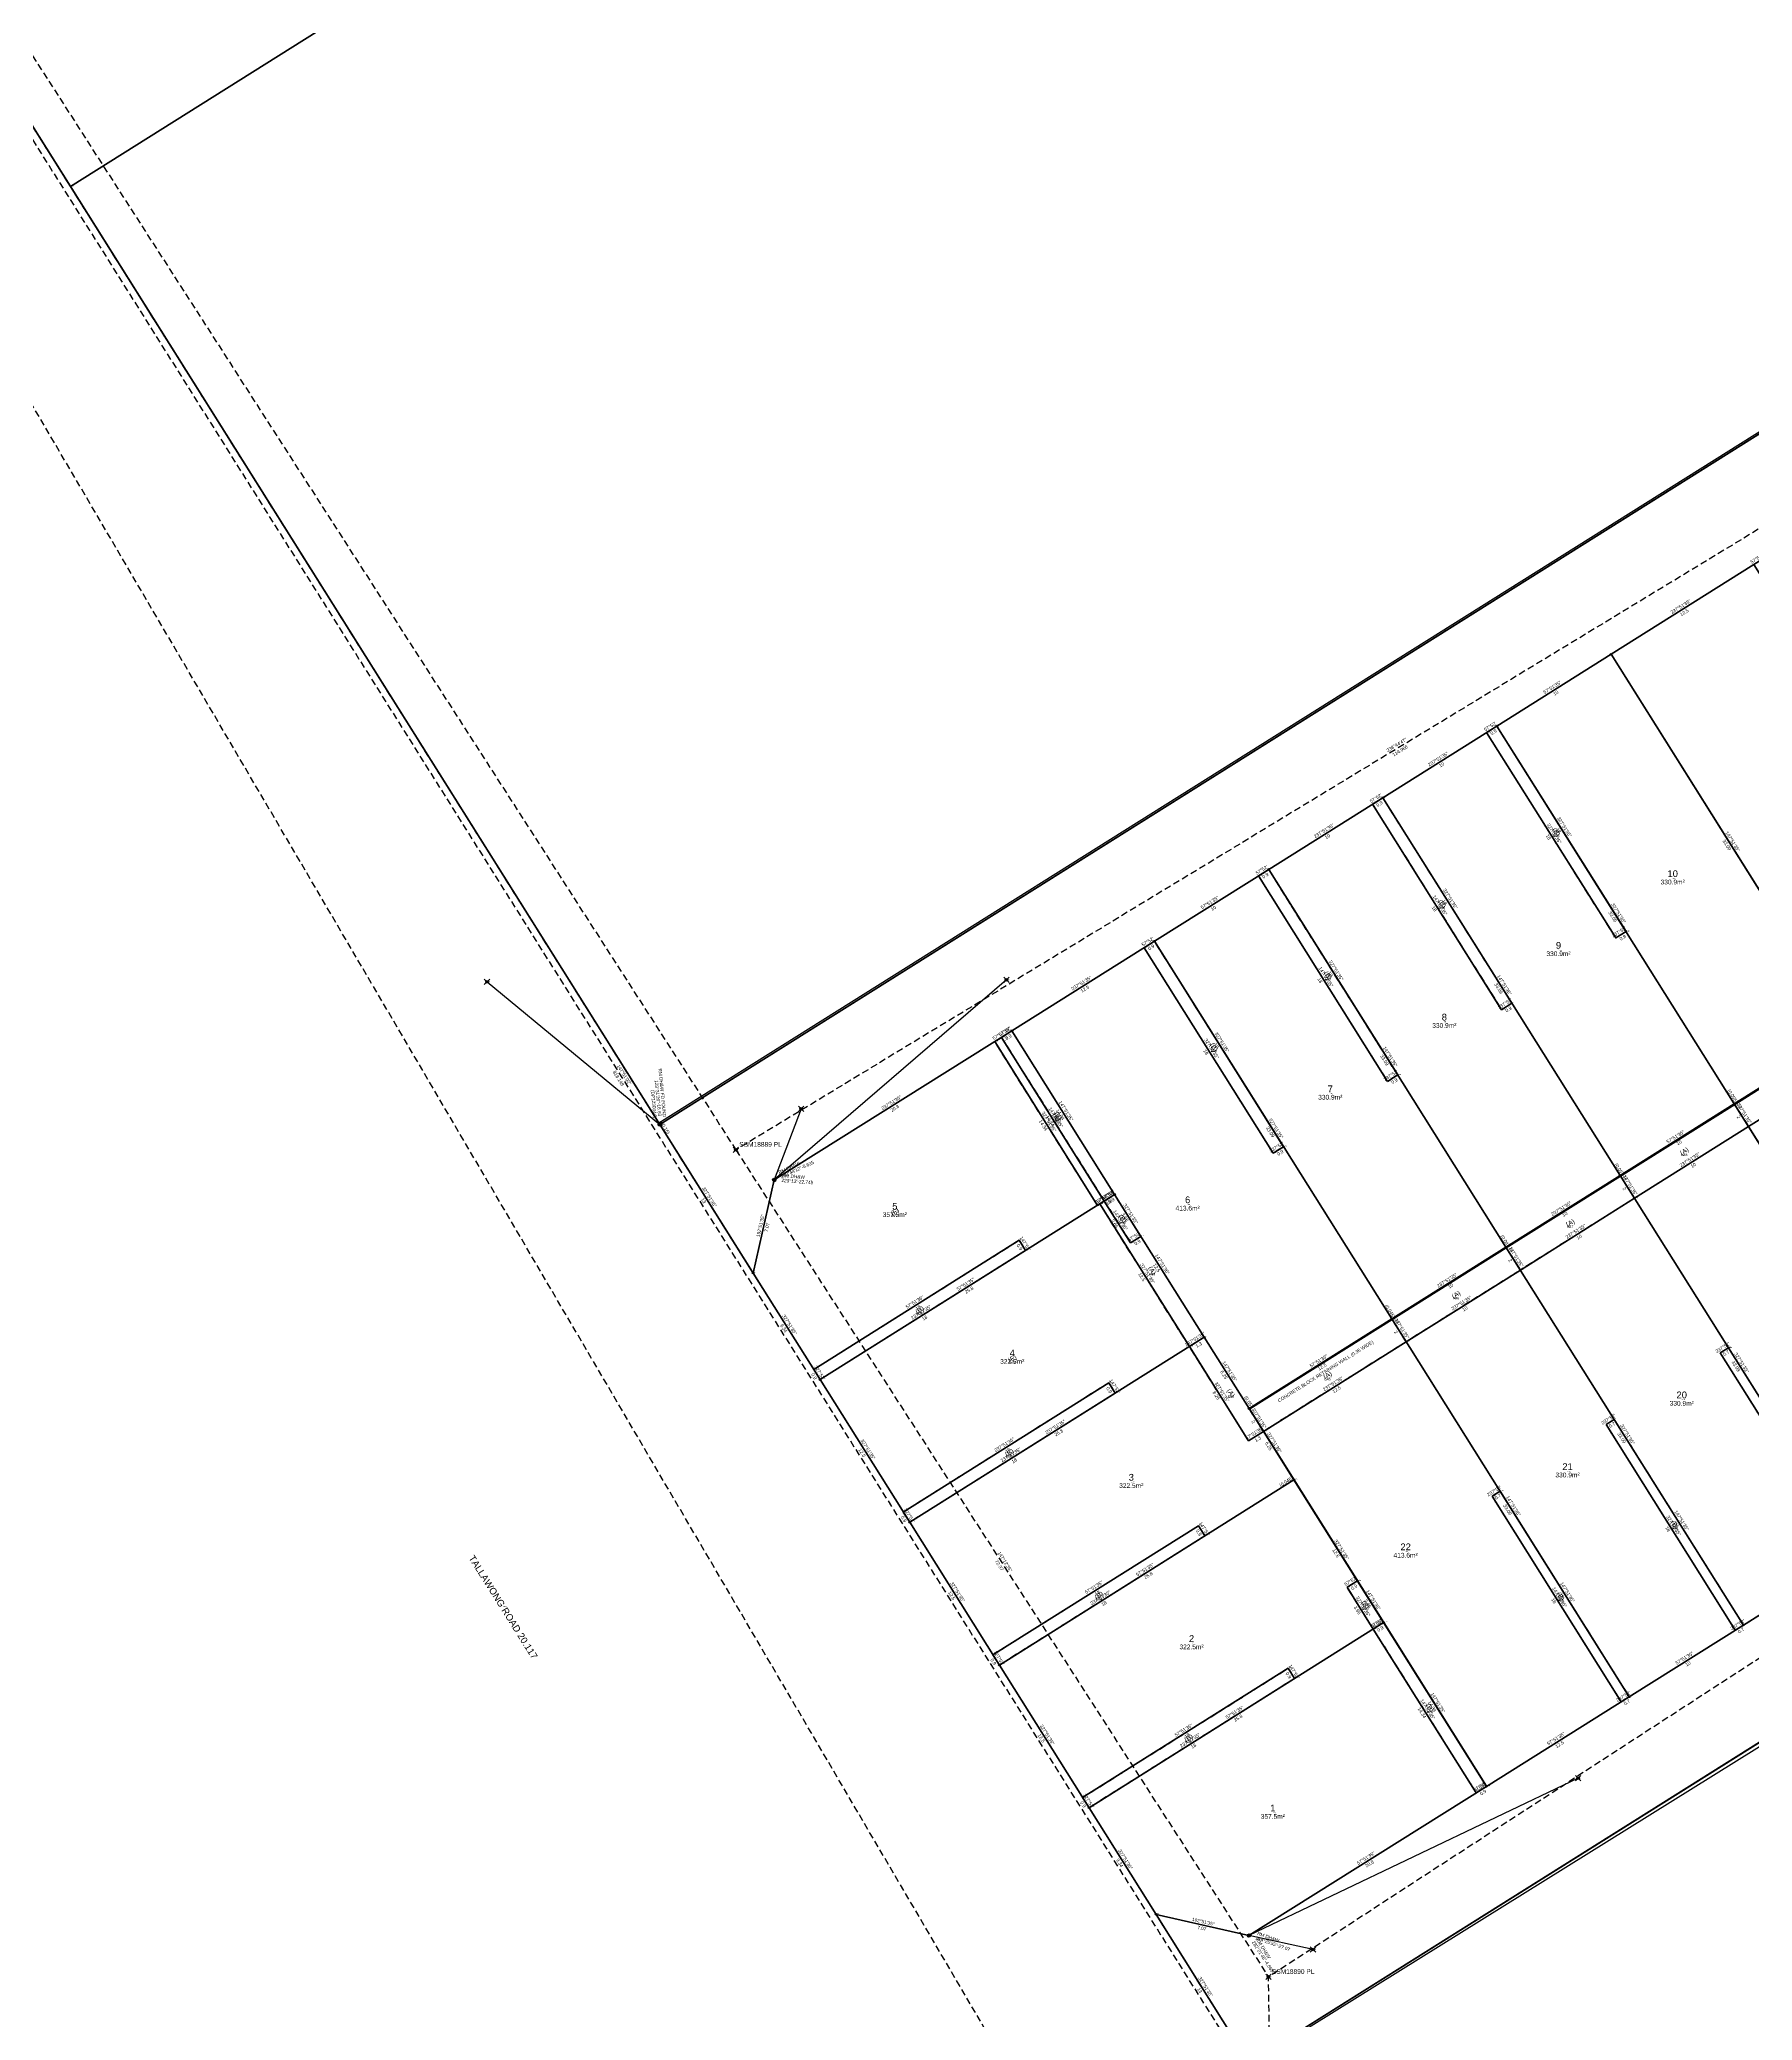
# Model space of a CAD drawing. Extents: x 304674 to 305870, y 6270446 to 6271401.
# Drawn here: x 304849 to 304976.1, y 6270819.7 to 6270966.6 of the extents above; entities that cross this region are included whole.
import ezdxf
from ezdxf.enums import TextEntityAlignment as Align

# ---------------------------------------------------------------- set-up
doc = ezdxf.new("R2010")
doc.units = 0
doc.header["$MEASUREMENT"] = 0
doc.header["$PDMODE"] = 35
doc.header["$PDSIZE"] = 0.2
doc.linetypes.add('EASEMENT', pattern=[1.5, 1, -0.5])
doc.linetypes.add('PM_CONNECTION', pattern=[1.5, 1, -0.5])
for name, color, linetype, lineweight in [('Adjoining Boundary', 7, 'Continuous', 25), ('Boundary', 5, 'Continuous', 50), ('Connection', 4, 'EASEMENT', 25), ('Drafting', 7, 'Continuous', 25), ('Easement', 8, 'EASEMENT', 25), ('Occupation Fences', 8, 'FENCE', 25), ('Occupation Walls', 7, 'WALL', 25), ('PM Connection', 193, 'PM_CONNECTION', 25), ('Road', 1, 'Continuous', 50), ('Road Extent', 1, 'EASEMENT', 25)]:
    doc.layers.add(name, color=color, linetype=linetype, lineweight=lineweight)
doc.layers.add('CG Points', color=7, linetype='Continuous', lineweight=25, plot=False)
doc.layers.add('Lot Definitions', color=3, linetype='Continuous', lineweight=70, plot=False)
for name, color, linetype, plot in [('Monument', 6, 'Continuous', False), ('Occupations', 3, 'Continuous', False), ('PM', 7, 'Continuous', False), ('RM Connection', 2, 'Continuous', False)]:
    doc.layers.add(name, color=color, linetype=linetype, plot=plot)
doc.styles.get("Standard").update_dxf_attribs({"font": 'arial.ttf'})
doc.linetypes.add('FENCE', pattern='A,1,-0.25,["/",Standard,S=0.35,R=0,X=-0.15,Y=-0.15],-0.25,1', length=2.5)
doc.linetypes.add('WALL', pattern='A,0.75,["\\\\",Standard,S=0.35,R=180,X=0,Y=0],0.25', length=1)

# ---------------------------------------------------------------- blocks, each defined once
blk = doc.blocks.new('RM')
at = {"true_color": 0xffffff}
h = blk.add_hatch(color=7, dxfattribs=at)
h.dxf.hatch_style = 1
h.paths.add_polyline_path([(-0.5, 0, 1), (0.5, 0, 1)])
for radius in [0.5, 0.25]:
    blk.add_circle((0, 0), radius)
blk = doc.blocks.new('POP')
at = {"true_color": 0xffffff}
h = blk.add_hatch(color=7, dxfattribs=at)
h.dxf.hatch_style = 1
h.paths.add_polyline_path([(-0.25, 0, 1), (0.25, 0, 1)])
blk.add_circle((0, 0), 0.25)
blk = doc.blocks.new('PM')
h = blk.add_hatch(color=256)
h.dxf.hatch_style = 1
h.paths.add_polyline_path([(0.03, 0.03), (-0.03, 0.03), (-0.03, -0.03), (0.03, -0.03)])
h.paths.add_polyline_path([(0.02, 0, -1), (-0.02, 0, -1)], flags=16)
at = {"true_color": 0xffffff}
h = blk.add_hatch(color=7, dxfattribs=at)
h.dxf.hatch_style = 1
h.paths.add_polyline_path([(-0.02, 0.01, 1), (0.02, -0.01, 1)])
for p, q in [((-0.03, 0.03), (0.03, 0.03)), ((-0.03, 0.03), (-0.03, -0.03)), ((0.03, 0.03), (0.03, -0.03)), ((-0.03, -0.03), (0.03, -0.03))]:
    blk.add_line(p, q)
blk.add_circle((0, 0), 0.0197)

msp = doc.modelspace()

# ---------------------------------------------------------------- linework, layer by layer
at = {"layer": 'Adjoining Boundary', "ltscale": 0.5}
msp.add_lwpolyline([(304679.77, 6271228.76), (304895.03, 6270886.14), (304938.75, 6270816.55), (305110.26, 6270543.57), (305127.45, 6270516.21)], dxfattribs=at)
for points in [[(304851.32, 6270955.72), (304807.6, 6271025.31), (305016.36, 6271156.47), (305060.07, 6271086.88)], [(304895.03, 6270886.14), (304851.32, 6270955.72), (305060.07, 6271086.88), (305103.78, 6271017.29)], [(304982.47, 6270746.97), (304938.75, 6270816.55), (305147.49, 6270947.7), (305191.21, 6270878.11)]]:
    msp.add_lwpolyline(points, close=True, dxfattribs=at)
at = {"layer": 'Boundary', "ltscale": 0.5}
for p, q in [((304965.59, 6270921.02), (304983.19, 6270893)), ((304974.73, 6270887.68), (304957.12, 6270915.7)), ((304948.66, 6270910.38), (304966.26, 6270882.36)), ((304940.19, 6270905.06), (304957.79, 6270877.04)), ((304949.32, 6270871.72), (304931.72, 6270899.74)), ((304921.14, 6270893.09), (304928.76, 6270880.95)), ((304983.19, 6270893), (304974.73, 6270887.68)), ((304966.26, 6270882.36), (304974.73, 6270887.68)), ((304974.73, 6270887.68), (304992.33, 6270859.66)), ((304906.92, 6270867.22), (304928.76, 6270880.95)), ((304928.76, 6270880.95), (304935.41, 6270870.36)), ((304966.26, 6270882.36), (304957.79, 6270877.04)), ((304983.86, 6270854.34), (304966.26, 6270882.36)), ((304957.79, 6270877.04), (304949.32, 6270871.72)), ((304975.4, 6270849.02), (304957.79, 6270877.04)), ((304938.74, 6270865.07), (304949.32, 6270871.72)), ((304949.32, 6270871.72), (304966.93, 6270843.7)), ((304935.41, 6270870.36), (304913.57, 6270856.64)), ((304935.41, 6270870.36), (304938.74, 6270865.07)), ((304942.06, 6270859.78), (304938.74, 6270865.07)), ((304920.22, 6270846.05), (304942.06, 6270859.78)), ((304948.71, 6270849.2), (304942.06, 6270859.78)), ((304926.87, 6270835.47), (304948.71, 6270849.2)), ((304948.71, 6270849.2), (304956.34, 6270837.05))]:
    msp.add_line(p, q, dxfattribs=at)
at = {"layer": 'Connection', "ltscale": 0.5}
msp.add_line((304895.03, 6270886.14), (304720.26, 6271164.31), dxfattribs=at)
at = {"layer": 'Easement', "ltscale": 0.5}
for p, q in [((304956.36, 6270915.22), (304957.12, 6270915.7)), ((304965.94, 6270899.98), (304956.36, 6270915.22)), ((304966.7, 6270900.46), (304957.12, 6270915.7)), ((304947.89, 6270909.9), (304948.66, 6270910.38)), ((304958.23, 6270895.14), (304948.66, 6270910.38)), ((304947.89, 6270909.9), (304957.47, 6270894.66)), ((304939.43, 6270904.58), (304940.19, 6270905.06)), ((304939.43, 6270904.58), (304949, 6270889.34)), ((304949.76, 6270889.82), (304940.19, 6270905.06)), ((304966.7, 6270900.46), (304965.94, 6270899.98)), ((304930.96, 6270899.26), (304931.72, 6270899.74)), ((304940.53, 6270884.02), (304930.96, 6270899.26)), ((304941.3, 6270884.5), (304931.72, 6270899.74)), ((304958.23, 6270895.14), (304957.47, 6270894.66)), ((304919.87, 6270892.29), (304921.14, 6270893.09)), ((304920.37, 6270892.61), (304921.14, 6270893.09)), ((304927.49, 6270880.15), (304919.87, 6270892.29)), ((304920.37, 6270892.61), (304928, 6270880.47)), ((304984.26, 6270891.31), (304975.79, 6270885.99)), ((304949.76, 6270889.82), (304949, 6270889.34)), ((304975.79, 6270885.99), (304974.73, 6270887.68)), ((304974.73, 6270887.68), (304975.79, 6270885.99)), ((304975.79, 6270885.99), (304967.32, 6270880.67)), ((304941.3, 6270884.5), (304940.53, 6270884.02)), ((304927.49, 6270880.15), (304928.76, 6270880.95)), ((304927.66, 6270880.26), (304928.76, 6270880.95)), ((304928, 6270880.47), (304928.76, 6270880.95)), ((304930.71, 6270877.85), (304928.76, 6270880.95)), ((304967.32, 6270880.67), (304966.26, 6270882.36)), ((304966.26, 6270882.36), (304967.32, 6270880.67)), ((304934.31, 6270869.67), (304927.66, 6270880.26)), ((304928, 6270880.47), (304929.95, 6270877.37)), ((304967.32, 6270880.67), (304958.86, 6270875.35)), ((304906.44, 6270867.98), (304921.68, 6270877.56)), ((304922.16, 6270876.8), (304906.92, 6270867.22)), ((304921.68, 6270877.56), (304922.16, 6270876.8)), ((304929.95, 6270877.37), (304930.71, 6270877.85)), ((304958.86, 6270875.35), (304957.79, 6270877.04)), ((304957.79, 6270877.04), (304958.86, 6270875.35)), ((304958.86, 6270875.35), (304950.39, 6270870.03)), ((304950.39, 6270870.03), (304949.32, 6270871.72)), ((304949.32, 6270871.72), (304950.39, 6270870.03)), ((304935.41, 6270870.36), (304934.31, 6270869.67)), ((304938.7, 6270862.69), (304934.31, 6270869.67)), ((304950.39, 6270870.03), (304939.8, 6270863.38)), ((304974.29, 6270869.58), (304973.69, 6270869.21)), ((304983.27, 6270853.97), (304973.69, 6270869.21)), ((304974.29, 6270869.58), (304983.86, 6270854.34)), ((304906.92, 6270867.22), (304906.44, 6270867.98)), ((304928.33, 6270866.98), (304913.09, 6270857.4)), ((304928.33, 6270866.98), (304928.81, 6270866.21)), ((304928.81, 6270866.21), (304913.57, 6270856.64)), ((304939.8, 6270863.38), (304938.74, 6270865.07)), ((304938.7, 6270862.69), (304939.8, 6270863.38)), ((304965.82, 6270864.26), (304965.23, 6270863.89)), ((304974.8, 6270848.65), (304965.23, 6270863.89)), ((304965.82, 6270864.26), (304975.4, 6270849.02)), ((304957.35, 6270858.94), (304956.76, 6270858.57)), ((304957.35, 6270858.94), (304966.93, 6270843.7)), ((304956.76, 6270858.57), (304966.33, 6270843.33)), ((304913.57, 6270856.64), (304913.09, 6270857.4)), ((304919.74, 6270846.82), (304934.98, 6270856.39)), ((304934.98, 6270856.39), (304935.46, 6270855.63)), ((304935.46, 6270855.63), (304920.22, 6270846.05)), ((304946.01, 6270851.82), (304946.77, 6270852.29)), ((304947.95, 6270848.72), (304946.01, 6270851.82)), ((304946.77, 6270852.29), (304948.71, 6270849.2)), ((304947.95, 6270848.72), (304948.71, 6270849.2)), ((304947.95, 6270848.72), (304955.58, 6270836.57)), ((304975.4, 6270849.02), (304974.8, 6270848.65)), ((304920.22, 6270846.05), (304919.74, 6270846.82)), ((304926.39, 6270836.23), (304941.63, 6270845.81)), ((304941.63, 6270845.81), (304942.11, 6270845.05)), ((304942.11, 6270845.05), (304926.87, 6270835.47)), ((304966.93, 6270843.7), (304966.33, 6270843.33)), ((304955.58, 6270836.57), (304956.34, 6270837.05)), ((304926.87, 6270835.47), (304926.39, 6270836.23))]:
    msp.add_line(p, q, dxfattribs=at)
at = {"layer": 'Lot Definitions', "ltscale": 0.5}
for points in [[(305097.28, 6271004.13, -0.021152), (305090.44, 6270999.46), (305088.98, 6270998.54), (305080.52, 6270993.22), (305072.05, 6270987.91), (305063.58, 6270982.59), (305055.11, 6270977.27), (305046.65, 6270971.95), (305036.06, 6270965.3), (305018.2, 6270954.07), (304996.08, 6270940.18), (304976.17, 6270927.67), (304965.59, 6270921.02), (304957.12, 6270915.7), (304948.66, 6270910.38), (304940.19, 6270905.06), (304931.72, 6270899.74), (304921.14, 6270893.09), (304903.52, 6270882.03), (304901.95, 6270875.13), (304895.03, 6270886.14), (305103.78, 6271017.29), (305106.97, 6271012.21), (305105.48, 6271010.86, -0.024563)], [(305147.49, 6270947.7), (304938.75, 6270816.55), (304931.84, 6270827.56), (304938.73, 6270825.99), (304956.34, 6270837.05), (304966.93, 6270843.7), (304975.4, 6270849.02), (304983.86, 6270854.34), (304992.33, 6270859.66), (305000.8, 6270864.98), (305011.38, 6270871.63), (305031.21, 6270884.09), (305053.27, 6270897.95), (305071.27, 6270909.26), (305081.85, 6270915.91), (305090.32, 6270921.23), (305098.79, 6270926.55), (305107.26, 6270931.87), (305115.72, 6270937.19), (305124.19, 6270942.51), (305132.66, 6270947.83), (305138.09, 6270951.24, -0.014078), (305143.33, 6270954.33)]]:
    msp.add_lwpolyline(points, format="xyb", close=True, dxfattribs=at)
for points in [[(304983.19, 6270893), (304965.59, 6270921.02), (304976.17, 6270927.67), (304983.8, 6270915.53), (304990.45, 6270904.94), (304993.78, 6270899.65)], [(304965.59, 6270921.02), (304983.19, 6270893), (304974.73, 6270887.68), (304957.12, 6270915.7)], [(304966.26, 6270882.36), (304948.66, 6270910.38), (304957.12, 6270915.7), (304974.73, 6270887.68)], [(304966.7, 6270900.46), (304965.94, 6270899.98), (304956.36, 6270915.22), (304957.12, 6270915.7)], [(304948.66, 6270910.38), (304966.26, 6270882.36), (304957.79, 6270877.04), (304940.19, 6270905.06)], [(304958.23, 6270895.14), (304957.47, 6270894.66), (304947.89, 6270909.9), (304948.66, 6270910.38)], [(304940.19, 6270905.06), (304957.79, 6270877.04), (304949.32, 6270871.72), (304931.72, 6270899.74)], [(304949, 6270889.34), (304939.43, 6270904.58), (304940.19, 6270905.06), (304949.76, 6270889.82)], [(304931.72, 6270899.74), (304949.32, 6270871.72), (304938.74, 6270865.07), (304935.41, 6270870.36), (304928.76, 6270880.95), (304921.14, 6270893.09)], [(304930.96, 6270899.26), (304931.72, 6270899.74), (304941.3, 6270884.5), (304940.53, 6270884.02)], [(304928.76, 6270880.95), (304906.92, 6270867.22), (304901.95, 6270875.13), (304903.52, 6270882.03), (304921.14, 6270893.09)], [(304928.76, 6270880.95), (304906.92, 6270867.22), (304901.95, 6270875.13), (304903.52, 6270882.03), (304921.14, 6270893.09)], [(304928.76, 6270880.95), (304927.49, 6270880.15), (304919.87, 6270892.29), (304921.14, 6270893.09)], [(304928.76, 6270880.95), (304928, 6270880.47), (304920.37, 6270892.61), (304921.14, 6270893.09)], [(304983.19, 6270893), (304984.26, 6270891.31), (304975.79, 6270885.99), (304974.73, 6270887.68)], [(304983.19, 6270893), (305000.8, 6270864.98), (304992.33, 6270859.66), (304974.73, 6270887.68)], [(304974.73, 6270887.68), (304975.79, 6270885.99), (304967.32, 6270880.67), (304966.26, 6270882.36)], [(304974.73, 6270887.68), (304992.33, 6270859.66), (304983.86, 6270854.34), (304966.26, 6270882.36)], [(304906.92, 6270867.22), (304928.76, 6270880.95), (304935.41, 6270870.36), (304913.57, 6270856.64)], [(304906.92, 6270867.22), (304928.76, 6270880.95), (304935.41, 6270870.36), (304913.57, 6270856.64)], [(304935.41, 6270870.36), (304934.31, 6270869.67), (304927.66, 6270880.26), (304928.76, 6270880.95)], [(304928, 6270880.47), (304928.76, 6270880.95), (304930.71, 6270877.85), (304929.95, 6270877.37)], [(304966.26, 6270882.36), (304967.32, 6270880.67), (304958.86, 6270875.35), (304957.79, 6270877.04)], [(304966.26, 6270882.36), (304983.86, 6270854.34), (304975.4, 6270849.02), (304957.79, 6270877.04)], [(304906.44, 6270867.98), (304921.68, 6270877.56), (304922.16, 6270876.8), (304906.92, 6270867.22)], [(304957.79, 6270877.04), (304958.86, 6270875.35), (304950.39, 6270870.03), (304949.32, 6270871.72)], [(304966.93, 6270843.7), (304949.32, 6270871.72), (304957.79, 6270877.04), (304975.4, 6270849.02)], [(304950.39, 6270870.03), (304939.8, 6270863.38), (304938.74, 6270865.07), (304949.32, 6270871.72)], [(304949.32, 6270871.72), (304966.93, 6270843.7), (304956.34, 6270837.05), (304948.71, 6270849.2), (304942.06, 6270859.78), (304938.74, 6270865.07)], [(304913.57, 6270856.64), (304935.41, 6270870.36), (304938.74, 6270865.07), (304942.06, 6270859.78), (304920.22, 6270846.05)], [(304934.31, 6270869.67), (304935.41, 6270870.36), (304938.74, 6270865.07), (304939.8, 6270863.38), (304938.7, 6270862.69)], [(304973.69, 6270869.21), (304974.29, 6270869.58), (304983.86, 6270854.34), (304983.27, 6270853.97)], [(304913.09, 6270857.4), (304928.33, 6270866.98), (304928.81, 6270866.21), (304913.57, 6270856.64)], [(304965.23, 6270863.89), (304965.82, 6270864.26), (304975.4, 6270849.02), (304974.8, 6270848.65)], [(304948.71, 6270849.2), (304926.87, 6270835.47), (304920.22, 6270846.05), (304942.06, 6270859.78)], [(304956.76, 6270858.57), (304957.35, 6270858.94), (304966.93, 6270843.7), (304966.33, 6270843.33)], [(304919.74, 6270846.82), (304934.98, 6270856.39), (304935.46, 6270855.63), (304920.22, 6270846.05)], [(304946.01, 6270851.82), (304946.77, 6270852.29), (304948.71, 6270849.2), (304947.95, 6270848.72)], [(304956.34, 6270837.05), (304938.73, 6270825.99), (304931.84, 6270827.56), (304926.87, 6270835.47), (304948.71, 6270849.2)], [(304947.95, 6270848.72), (304948.71, 6270849.2), (304956.34, 6270837.05), (304955.58, 6270836.57)], [(304926.39, 6270836.23), (304941.63, 6270845.81), (304942.11, 6270845.05), (304926.87, 6270835.47)]]:
    msp.add_lwpolyline(points, close=True, dxfattribs=at)
at = {"layer": 'Monument', "ltscale": 0.5}
for p in [(304920.75, 6270896.88), (304882.21, 6270896.72), (304905.52, 6270887.3), (304963.15, 6270837.67), (304943.48, 6270824.95)]:
    msp.add_point(p, dxfattribs=at)
at = {"layer": 'Occupation Fences', "ltscale": 0.5}
for points in [[(304894.95, 6270886.27), (305079.94, 6271002.46), (305086.42, 6271007.49)], [(305148.79, 6270928.94), (305124.63, 6270932.21), (304938.81, 6270816.46)]]:
    msp.add_lwpolyline(points, dxfattribs=at)
at = {"layer": 'Occupation Walls', "ltscale": 0.5}
msp.add_lwpolyline([(304956.37, 6270837.07), (304948.76, 6270849.22), (304942.1, 6270859.8), (304938.8, 6270865.05), (304949.35, 6270871.68), (304957.81, 6270877.01), (304966.29, 6270882.32), (304974.76, 6270887.63), (304983.22, 6270892.96)], dxfattribs=at)
at = {"layer": 'Occupations', "ltscale": 0.5}
for p, q in [((304974.76, 6270887.63), (304974.73, 6270887.68)), ((304894.95, 6270886.27), (304895.03, 6270886.14)), ((304966.29, 6270882.32), (304966.26, 6270882.36)), ((304957.81, 6270877.01), (304957.79, 6270877.04)), ((304949.35, 6270871.68), (304949.32, 6270871.72)), ((304938.8, 6270865.05), (304938.78, 6270865.1)), ((304942.1, 6270859.8), (304942.06, 6270859.78)), ((304948.76, 6270849.22), (304948.71, 6270849.2)), ((304956.37, 6270837.07), (304956.34, 6270837.05))]:
    msp.add_line(p, q, dxfattribs=at)
at = {"layer": 'PM', "ltscale": 0.5}
for p in [(304900.67, 6270884.26), (304940.18, 6270822.92)]:
    msp.add_point(p, dxfattribs=at)
at = {"layer": 'PM Connection', "ltscale": 0.5}
for p, q in [((304674.49, 6271236.05), (304900.67, 6270884.26)), ((304940.83, 6270782.11), (304674.49, 6271236.05)), ((304674.49, 6271236.05), (305109.85, 6270543.36)), ((304998.95, 6270943.91), (304900.67, 6270884.26)), ((305049.69, 6270894.03), (304940.18, 6270822.92)), ((304900.67, 6270884.26), (304940.18, 6270822.92)), ((304940.83, 6270782.11), (304940.18, 6270822.92))]:
    msp.add_line(p, q, dxfattribs=at)
at = {"layer": 'PM Connection', "color": 94, "ltscale": 0.5}
msp.add_line((304940.83, 6270782.11), (304674.49, 6271236.05), dxfattribs=at)
at = {"layer": 'RM Connection', "ltscale": 0.5}
for p, q in [((304882.21, 6270896.72), (304895.03, 6270886.14)), ((304920.75, 6270896.88), (304903.52, 6270882.03)), ((304905.52, 6270887.3), (304903.52, 6270882.03)), ((304963.15, 6270837.67), (304938.73, 6270825.99)), ((304943.48, 6270824.95), (304938.73, 6270825.99))]:
    msp.add_line(p, q, dxfattribs=at)
at = {"layer": 'Road', "ltscale": 0.5}
for p, q in [((304895.03, 6270886.14), (305103.78, 6271017.29)), ((305147.49, 6270947.7), (304938.75, 6270816.55)), ((304976.17, 6270927.67), (304965.59, 6270921.02)), ((304957.12, 6270915.7), (304965.59, 6270921.02)), ((304957.12, 6270915.7), (304948.66, 6270910.38)), ((304948.66, 6270910.38), (304940.19, 6270905.06)), ((304931.72, 6270899.74), (304940.19, 6270905.06)), ((304931.72, 6270899.74), (304921.14, 6270893.09)), ((304921.14, 6270893.09), (304903.52, 6270882.03)), ((304903.52, 6270882.03), (304901.95, 6270875.13)), ((304906.92, 6270867.22), (304901.95, 6270875.13)), ((304913.57, 6270856.64), (304906.92, 6270867.22)), ((304920.22, 6270846.05), (304913.57, 6270856.64)), ((304975.4, 6270849.02), (304983.86, 6270854.34)), ((304966.93, 6270843.7), (304975.4, 6270849.02)), ((304926.87, 6270835.47), (304920.22, 6270846.05)), ((304956.34, 6270837.05), (304966.93, 6270843.7)), ((304938.73, 6270825.99), (304956.34, 6270837.05)), ((304931.84, 6270827.56), (304926.87, 6270835.47)), ((304931.84, 6270827.56), (304938.73, 6270825.99))]:
    msp.add_line(p, q, dxfattribs=at)
at = {"layer": 'Road Extent', "ltscale": 0.5}
for p, q in [((304901.95, 6270875.13), (304895.03, 6270886.14)), ((304938.75, 6270816.55), (304931.84, 6270827.56))]:
    msp.add_line(p, q, dxfattribs=at)

# ---------------------------------------------------------------- block references
at = {"layer": 'Drafting', "ltscale": 0.5, "xscale": 0.25, "yscale": 0.25, "zscale": 0.25}
for name, p in [('POP', (304965.59, 6270921.02)), ('POP', (304957.12, 6270915.7)), ('POP', (304948.66, 6270910.38)), ('POP', (304940.19, 6270905.06)), ('POP', (304931.72, 6270899.74)), ('POP', (304921.14, 6270893.09)), ('POP', (304974.73, 6270887.68)), ('RM', (304895.03, 6270886.14)), ('PM', (304900.67, 6270884.26)), ('POP', (304966.26, 6270882.36)), ('RM', (304903.52, 6270882.03)), ('RM', (304903.52, 6270882.03)), ('POP', (304903.52, 6270882.03)), ('POP', (304928.76, 6270880.95)), ('POP', (304957.79, 6270877.04)), ('POP', (304901.95, 6270875.13)), ('POP', (304949.32, 6270871.72)), ('POP', (304935.41, 6270870.36)), ('POP', (304906.92, 6270867.22)), ('POP', (304938.74, 6270865.07)), ('POP', (304942.06, 6270859.78)), ('POP', (304913.57, 6270856.64)), ('POP', (304948.71, 6270849.2)), ('POP', (304975.4, 6270849.02)), ('POP', (304920.22, 6270846.05)), ('POP', (304966.93, 6270843.7)), ('POP', (304956.34, 6270837.05)), ('POP', (304926.87, 6270835.47)), ('POP', (304931.84, 6270827.56)), ('RM', (304938.73, 6270825.99)), ('RM', (304938.73, 6270825.99)), ('POP', (304938.73, 6270825.99)), ('PM', (304940.18, 6270822.92))]:
    msp.add_blockref(name, p, dxfattribs=at)

# ---------------------------------------------------------------- texts
at = {"layer": 'CG Points', "ltscale": 0.5}
for s, p in [('125be', (304851.32, 6270955.72, 304851.32)), ('41bp', (304965.59, 6270921.02, 304965.59)), ('252bp', (304956.36, 6270915.22, 304956.36)), ('40bp', (304957.12, 6270915.7, 304957.12)), ('53bp', (304948.66, 6270910.38, 304948.66)), ('253bp', (304947.89, 6270909.9, 304947.89)), ('497sp', (304961.53, 6270907.84, 304961.53)), ('254bp', (304939.43, 6270904.58, 304939.43)), ('39bp', (304940.19, 6270905.06, 304940.19)), ('462sp', (304970.16, 6270904.35, 304970.16)), ('496sp', (304953.06, 6270902.52, 304953.06)), ('259bp', (304965.94, 6270899.98, 304965.94)), ('251bp', (304966.7, 6270900.46, 304966.7)), ('255bp', (304930.96, 6270899.26, 304930.96)), ('38bp', (304931.72, 6270899.74, 304931.72)), ('463sp', (304961.69, 6270899.03, 304961.69)), ('495sp', (304944.59, 6270897.2, 304944.59)), ('374re', (304882.21, 6270896.72, 304882.21)), ('375rp', (304920.75, 6270896.88, 304920.75)), ('258bp', (304957.47, 6270894.66, 304957.47)), ('250bp', (304958.23, 6270895.14, 304958.23)), ('342bp', (304920.37, 6270892.61, 304920.37)), ('54bp', (304921.14, 6270893.09, 304921.14)), ('464sp', (304953.22, 6270893.71, 304953.22)), ('284bp', (304919.87, 6270892.29, 304919.87)), ('494sp', (304936.13, 6270891.88, 304936.13)), ('249bp', (304949.76, 6270889.82, 304949.76)), ('465sp', (304944.76, 6270888.39, 304944.76)), ('257bp', (304949, 6270889.34, 304949)), ('377rp', (304905.52, 6270887.3, 304905.52)), ('545sp', (304924.57, 6270886.78, 304924.57)), ('91bp', (304974.73, 6270887.68, 304974.73)), ('412sp', (304974.76, 6270887.63, 304974.76)), ('417sp', (304894.95, 6270886.27, 304894.95)), ('57bp', (304895.03, 6270886.14, 304895.03)), ('425sp', (304895.03, 6270886.14, 304895.03)), ('508sp', (304924.4, 6270886.67, 304924.4)), ('298bp', (304975.79, 6270885.99, 304975.79)), ('361ce', (304900.67, 6270884.26, 304900.67)), ('256bp', (304940.53, 6270884.02, 304940.53)), ('248bp', (304941.3, 6270884.5, 304941.3)), ('514sp', (304971.02, 6270884.17, 304971.02)), ('95bp', (304966.26, 6270882.36, 304966.26)), ('411sp', (304966.29, 6270882.32, 304966.29)), ('55bp', (304903.52, 6270882.03, 304903.52)), ('86bp', (304928.76, 6270880.95, 304928.76)), ('467sp', (304912.46, 6270879.68, 304912.46)), ('542sp', (304912.46, 6270879.68, 304912.46)), ('288bp', (304927.49, 6270880.15, 304927.49)), ('289bp', (304927.66, 6270880.26, 304927.66)), ('343bp', (304928, 6270880.47, 304928)), ('466sp', (304934.18, 6270880.16, 304934.18)), ('297bp', (304967.32, 6270880.67, 304967.32)), ('544sp', (304929.36, 6270879.16, 304929.36)), ('515sp', (304962.56, 6270878.85, 304962.56)), ('280bp', (304921.68, 6270877.56, 304921.68)), ('273bp', (304922.16, 6270876.8, 304922.16)), ('344bp', (304929.95, 6270877.37, 304929.95)), ('345bp', (304930.71, 6270877.85, 304930.71)), ('88bp', (304957.79, 6270877.04, 304957.79)), ('410sp', (304957.81, 6270877.01, 304957.81)), ('56bp', (304901.95, 6270875.13, 304901.95)), ('507sp', (304931.54, 6270875.31, 304931.54)), ('296bp', (304958.86, 6270875.35, 304958.86)), ('516sp', (304954.09, 6270873.53, 304954.09)), ('502sp', (304914.3, 6270872.39, 304914.3)), ('89bp', (304949.32, 6270871.72, 304949.32)), ('409sp', (304949.35, 6270871.68, 304949.35)), ('285bp', (304934.31, 6270869.67, 304934.31)), ('87bp', (304935.41, 6270870.36, 304935.41)), ('295bp', (304950.39, 6270870.03, 304950.39)), ('270bp', (304973.69, 6270869.21, 304973.69)), ('265bp', (304974.29, 6270869.58, 304974.29)), ('272bp', (304906.44, 6270867.98, 304906.44)), ('468sp', (304921.17, 6270868.79, 304921.17)), ('543sp', (304921.17, 6270868.79, 304921.17)), ('37bp', (304906.92, 6270867.22, 304906.92)), ('278bp', (304928.33, 6270866.98, 304928.33)), ('279bp', (304928.81, 6270866.21, 304928.81)), ('506sp', (304937.39, 6270866.23, 304937.39)), ('517sp', (304944.56, 6270867.55, 304944.56)), ('97bp', (304938.74, 6270865.07, 304938.74)), ('422sp', (304938.78, 6270865.1, 304938.78)), ('408sp', (304938.8, 6270865.05, 304938.8)), ('452sp', (304970.83, 6270865.69, 304970.83)), ('287bp', (304939.8, 6270863.38, 304939.8)), ('269bp', (304965.23, 6270863.89, 304965.23)), ('263bp', (304965.82, 6270864.26, 304965.82)), ('503sp', (304920.95, 6270861.81, 304920.95)), ('286bp', (304938.7, 6270862.69, 304938.7)), ('451sp', (304962.36, 6270860.37, 304962.36)), ('469sp', (304930, 6270859.58, 304930)), ('96bp', (304942.06, 6270859.78, 304942.06)), ('407sp', (304942.1, 6270859.8, 304942.1)), ('261bp', (304957.35, 6270858.94, 304957.35)), ('282bp', (304913.09, 6270857.4, 304913.09)), ('268bp', (304956.76, 6270858.57, 304956.76)), ('36bp', (304913.57, 6270856.64, 304913.57)), ('276bp', (304934.98, 6270856.39, 304934.98)), ('500sp', (304970.31, 6270856.46, 304970.31)), ('277bp', (304935.46, 6270855.63, 304935.46)), ('450sp', (304950.35, 6270854.42, 304950.35)), ('325bp', (304946.01, 6270851.82, 304946.01)), ('326bp', (304946.77, 6270852.29, 304946.77)), ('119se', (304883.41, 6270850.35, 304883.41)), ('504sp', (304927.6, 6270851.22, 304927.6)), ('535sp', (304947.36, 6270850.51, 304947.36)), ('501sp', (304961.84, 6270851.14, 304961.84)), ('324bp', (304947.95, 6270848.72, 304947.95)), ('85bp', (304948.71, 6270849.2, 304948.71)), ('406sp', (304948.76, 6270849.22, 304948.76)), ('262bp', (304974.8, 6270848.65, 304974.8)), ('22bp', (304975.4, 6270849.02, 304975.4)), ('470sp', (304934.47, 6270847.62, 304934.47)), ('281bp', (304919.74, 6270846.82, 304919.74)), ('59bp', (304920.22, 6270846.05, 304920.22)), ('274bp', (304941.63, 6270845.81, 304941.63)), ('275bp', (304942.11, 6270845.05, 304942.11)), ('536sp', (304952.15, 6270842.88, 304952.15)), ('260bp', (304966.33, 6270843.33, 304966.33)), ('21bp', (304966.93, 6270843.7, 304966.93)), ('505sp', (304934.25, 6270840.64, 304934.25)), ('20bp', (304956.34, 6270837.05, 304956.34)), ('405sp', (304956.37, 6270837.07, 304956.37)), ('390rp', (304963.15, 6270837.67, 304963.15)), ('283bp', (304926.39, 6270836.23, 304926.39)), ('35bp', (304926.87, 6270835.47, 304926.87)), ('323bp', (304955.58, 6270836.57, 304955.58)), ('471sp', (304940.5, 6270835.05, 304940.5)), ('18bp', (304931.84, 6270827.56, 304931.84)), ('19bp', (304938.73, 6270825.99, 304938.73)), ('392rp', (304943.48, 6270824.95, 304943.48)), ('360ce', (304940.18, 6270822.92, 304940.18))]:
    msp.add_text(s, height=0.0625, dxfattribs=at).set_placement(p, align=Align.BOTTOM_LEFT)
at = {"layer": 'Drafting', "ltscale": 0.5}
for s, height, rotation, p in [('57°51\'35"', 0.25, 32.14, (304976.59, 6270928.23)), ('237°51\'35"', 0.25, 32.14, (304970.75, 6270924.56)), ('12.5', 0.25, 32.14, (304971.02, 6270924.13)), ('57°51\'35"', 0.25, 32.14, (304961.22, 6270918.57)), ('10', 0.25, 32.14, (304961.49, 6270918.15)), ('238°44\'47"', 0.25, 31.2536, (304949.68, 6270914.3)), ("57°52'", 0.25, 32.14, (304956.61, 6270915.67)), ('0.9', 0.25, 32.14, (304956.87, 6270915.25)), ('114.966', 0.25, 31.2536, (304949.94, 6270913.87)), ('237°51\'35"', 0.25, 32.14, (304952.76, 6270913.25)), ('10', 0.25, 32.14, (304953.02, 6270912.83)), ("57°52'", 0.25, 32.14, (304948.14, 6270910.35)), ('0.9', 0.25, 32.14, (304948.41, 6270909.93)), ('327°51\'35"', 0.25, 302.14, (304962.12, 6270908.21)), ('237°51\'35"', 0.25, 32.14, (304944.29, 6270907.93)), ('10', 0.25, 32.14, (304944.55, 6270907.51)), ('18', 0.25, 302.14, (304960.94, 6270907.47)), ('327°51\'35"', 0.25, 302.14, (304961.36, 6270907.73)), ('18', 0.25, 302.14, (304961.7, 6270907.95)), ('147°51\'35"', 0.25, 302.14, (304974.6, 6270907.14)), ('33.09', 0.25, 302.14, (304974.18, 6270906.88)), ("57°52'", 0.25, 32.14, (304939.67, 6270905.03)), ('0.9', 0.25, 32.14, (304939.94, 6270904.61)), ('57°51\'35"', 0.25, 32.14, (304935.82, 6270902.61)), ('147°51\'35"', 0.25, 302.14, (304952.89, 6270902.41)), ('327°51\'35"', 0.25, 302.14, (304953.66, 6270902.89)), ('10', 0.25, 32.14, (304936.09, 6270902.19)), ('18', 0.25, 302.14, (304952.47, 6270902.15)), ('18', 0.25, 302.14, (304953.23, 6270902.63)), ('33.09', 0.25, 302.14, (304965.71, 6270901.56)), ('327°51\'35"', 0.25, 302.14, (304966.14, 6270901.82)), ("57°52'", 0.25, 32.14, (304931.21, 6270899.71)), ("237°52'", 0.25, 32.14, (304966.18, 6270900.43)), ('0.9', 0.25, 32.14, (304966.45, 6270900.01)), ('0.9', 0.25, 32.14, (304931.47, 6270899.29)), ('237°51\'35"', 0.25, 32.14, (304926.3, 6270896.63)), ('147°51\'35"', 0.25, 302.14, (304944.43, 6270897.09)), ('18', 0.25, 302.14, (304944.76, 6270897.31)), ('327°51\'35"', 0.25, 302.14, (304945.19, 6270897.57)), ('147°51\'35"', 0.25, 302.14, (304957.67, 6270896.5)), ('12.5', 0.25, 32.14, (304926.56, 6270896.2)), ('18', 0.25, 302.14, (304944, 6270896.83)), ('33.09', 0.25, 302.14, (304957.25, 6270896.24)), ("237°52'", 0.25, 32.14, (304957.72, 6270895.11)), ('0.9', 0.25, 32.14, (304957.98, 6270894.69)), ('57°51\'35"', 0.25, 32.14, (304920.37, 6270892.9)), ("57°52'", 0.25, 32.14, (304920.62, 6270893.06)), ('1.3', 0.25, 32.14, (304920.63, 6270892.48)), ('0.9', 0.25, 32.14, (304920.89, 6270892.64)), ('327°51\'35"', 0.25, 302.14, (304936.72, 6270892.25)), ('18', 0.25, 302.14, (304935.53, 6270891.51)), ('327°51\'35"', 0.25, 302.14, (304935.96, 6270891.77)), ('18', 0.25, 302.14, (304936.3, 6270891.99)), ('33.09', 0.25, 302.14, (304948.78, 6270890.92)), ('147°51\'35"', 0.25, 302.14, (304949.2, 6270891.18)), ('818.148', 0.25, 302.1494, (304891.96, 6270889.57)), ('147°51\'02"', 0.25, 302.1494, (304892.38, 6270889.84)), ("237°52'", 0.25, 32.14, (304949.25, 6270889.79)), ('237°51\'35"', 0.25, 32.14, (304912.2, 6270887.77)), ('0.9', 0.25, 32.14, (304949.52, 6270889.37)), ('20.8', 0.25, 32.14, (304912.46, 6270887.35)), ('327°51\'35"', 0.25, 302.14, (304923.89, 6270886.35)), ('14.34', 0.25, 302.14, (304923.98, 6270886.41)), ('147°51\'35"', 0.25, 302.14, (304924.4, 6270886.67)), ('14.34', 0.25, 302.14, (304924.74, 6270886.89)), ('147°51\'35"', 0.25, 302.14, (304925.16, 6270887.15)), ('2', 0.25, 302.14, (304975.05, 6270886.7)), ('2', 0.25, 302.14, (304975.05, 6270886.7)), ('147°51\'35"', 0.25, 302.14, (304975.47, 6270886.97)), ('327°51\'35"', 0.25, 302.14, (304975.47, 6270886.97)), ('14.34', 0.25, 302.14, (304923.47, 6270886.09)), ('33.09', 0.25, 302.14, (304940.31, 6270885.6)), ('327°51\'35"', 0.25, 302.14, (304940.73, 6270885.86)), ('57°51\'35"', 0.25, 32.14, (304970.36, 6270885.23)), ("237°52'", 0.25, 32.14, (304940.78, 6270884.47)), ('0.9', 0.25, 32.14, (304941.05, 6270884.05)), ('10', 0.25, 32.14, (304970.63, 6270884.81)), ('237°51\'35"', 0.25, 32.14, (304971.42, 6270883.54)), ('147°51\'35"', 0.25, 302.14, (304967, 6270881.65)), ('327°51\'35"', 0.25, 302.14, (304967, 6270881.65)), ('10', 0.25, 32.14, (304971.69, 6270883.12)), ('327°51\'35"', 0.25, 302.14, (304898.7, 6270880.77)), ('57°51\'35"', 0.25, 32.14, (304928, 6270880.76)), ('57°51\'35"', 0.25, 32.1408, (304928.08, 6270880.81)), ("57°52'", 0.25, 32.14, (304928.25, 6270880.92)), ('2', 0.25, 302.14, (304966.58, 6270881.38)), ('2', 0.25, 302.14, (304966.58, 6270881.38)), ('13', 0.25, 302.14, (304898.28, 6270880.5)), ('192°51\'35"', 0.25, 77.14, (304902.49, 6270878.63)), ('1.5', 0.25, 32.14, (304928.26, 6270880.34)), ('1.3', 0.25, 32.1408, (304928.35, 6270880.39)), ('0.9', 0.25, 32.14, (304928.52, 6270880.5)), ('147°51\'35"', 0.25, 302.14, (304929.19, 6270879.05)), ('3.66', 0.25, 302.14, (304929.53, 6270879.27)), ('327°51\'35"', 0.25, 302.14, (304929.95, 6270879.53)), ('237°51\'35"', 0.25, 32.14, (304961.89, 6270879.91)), ('10', 0.25, 32.14, (304962.16, 6270879.49)), ('7.07', 0.25, 77.14, (304902.98, 6270878.52)), ('3.66', 0.25, 302.14, (304928.76, 6270878.79)), ("57°52'", 0.25, 32.14, (304930.2, 6270877.82)), ('237°51\'35"', 0.25, 32.14, (304962.96, 6270878.22)), ('10', 0.25, 32.14, (304963.22, 6270877.8)), ('0.9', 0.25, 302.14, (304921.71, 6270877.05)), ("147°52'", 0.25, 302.14, (304922.13, 6270877.31)), ('0.9', 0.25, 32.14, (304930.46, 6270877.4)), ('147°51\'35"', 0.25, 302.14, (304932.3, 6270875.79)), ('147°51\'35"', 0.25, 302.14, (304958.54, 6270876.33)), ('327°51\'35"', 0.25, 302.14, (304958.54, 6270876.33)), ('12.5', 0.25, 302.14, (304930.78, 6270874.83)), ('327°51\'35"', 0.25, 302.14, (304931.2, 6270875.1)), ('12.5', 0.25, 302.14, (304931.88, 6270875.52)), ('237°51\'35"', 0.25, 32.14, (304953.42, 6270874.59)), ('2', 0.25, 302.14, (304958.11, 6270876.06)), ('2', 0.25, 302.14, (304958.11, 6270876.06)), ('57°51\'35"', 0.25, 32.14, (304917.71, 6270874.3)), ('25.8', 0.25, 32.14, (304917.97, 6270873.87)), ('10', 0.25, 32.14, (304953.69, 6270874.17)), ('57°51\'35"', 0.25, 32.14, (304913.93, 6270872.98)), ('237°51\'35"', 0.25, 32.14, (304914.41, 6270872.22)), ('18', 0.25, 32.14, (304914.19, 6270872.56)), ('237°51\'35"', 0.25, 32.14, (304954.49, 6270872.9)), ('10', 0.25, 32.14, (304954.75, 6270872.48)), ('9.34', 0.25, 302.14, (304904.22, 6270871.04)), ('327°51\'35"', 0.25, 302.14, (304904.65, 6270871.31)), ('18', 0.25, 32.14, (304914.67, 6270871.8)), ('237°51\'35"', 0.25, 32.14, (304934.73, 6270870.23)), ('2', 0.25, 302.14, (304949.64, 6270870.74)), ('2', 0.25, 302.14, (304949.64, 6270870.74)), ('147°51\'35"', 0.25, 302.14, (304950.07, 6270871.01)), ('327°51\'35"', 0.25, 302.14, (304950.07, 6270871.01)), ('1.3', 0.25, 32.14, (304935, 6270869.81)), ('CONCRETE BLOCK RETAINING WALL (0.35 WIDE)', 0.25, 32.1631, (304944.41, 6270867.84)), ("237°52'", 0.25, 32.14, (304973.86, 6270869.61)), ('0.7', 0.25, 32.14, (304974.12, 6270869.19)), ('327°51\'35"', 0.25, 302.14, (304975.27, 6270868.48)), ('0.9', 0.25, 302.14, (304906.47, 6270867.47)), ("327°52'", 0.25, 302.14, (304906.89, 6270867.74)), ('6.25', 0.25, 302.14, (304936.87, 6270867.58)), ('147°51\'35"', 0.25, 302.14, (304937.29, 6270867.85)), ('57°51\'35"', 0.25, 32.14, (304943.9, 6270868.61)), ('12.5', 0.25, 32.14, (304944.16, 6270868.18)), ('33.09', 0.25, 302.14, (304974.85, 6270868.22)), ('0.9', 0.25, 302.14, (304928.36, 6270866.46)), ("147°52'", 0.25, 302.14, (304928.78, 6270866.73)), ('8.25', 0.25, 302.14, (304936.3, 6270866.05)), ('327°51\'35"', 0.25, 302.14, (304936.72, 6270866.31)), ('237°51\'35"', 0.25, 32.14, (304944.96, 6270866.91)), ('12.5', 0.25, 32.14, (304945.23, 6270866.49)), ('327°51\'35"', 0.25, 302.14, (304939.48, 6270864.36)), ('237°51\'35"', 0.25, 32.14, (304924.36, 6270863.71)), ('25.8', 0.25, 32.14, (304924.62, 6270863.29)), ('57°51\'35"', 0.25, 32.14, (304939.12, 6270863.24)), ('2', 0.25, 302.14, (304939.06, 6270864.09)), ('327°51\'35"', 0.25, 302.14, (304940.61, 6270862.56)), ("237°52'", 0.25, 32.14, (304965.39, 6270864.29)), ('0.7', 0.25, 32.14, (304965.66, 6270863.87)), ('33.09', 0.25, 302.14, (304966.38, 6270862.9)), ('327°51\'35"', 0.25, 302.14, (304966.8, 6270863.17)), ('12.5', 0.25, 302.14, (304910.03, 6270861.8)), ('327°51\'35"', 0.25, 302.14, (304910.46, 6270862.06)), ('237°51\'35"', 0.25, 32.14, (304920.58, 6270862.4)), ('237°51\'35"', 0.25, 32.14, (304921.06, 6270861.64)), ('18', 0.25, 32.14, (304920.84, 6270861.98)), ('1.3', 0.25, 32.14, (304939.39, 6270862.82)), ('6.25', 0.25, 302.14, (304940.19, 6270862.29)), ('18', 0.25, 32.14, (304921.32, 6270861.21)), ("237°52'", 0.25, 32.14, (304956.92, 6270858.97)), ("327°52'", 0.25, 302.14, (304913.54, 6270857.15)), ('0.7', 0.25, 32.14, (304957.19, 6270858.55)), ('33.09', 0.25, 302.14, (304957.91, 6270857.58)), ('147°51\'35"', 0.25, 302.14, (304958.34, 6270857.85)), ('147°51\'35"', 0.25, 302.14, (304970.82, 6270856.78)), ('0.9', 0.25, 302.14, (304913.12, 6270856.89)), ('0.9', 0.25, 302.14, (304935.01, 6270855.88)), ("147°52'", 0.25, 302.14, (304935.43, 6270856.14)), ('18', 0.25, 302.14, (304969.8, 6270856.14)), ('327°51\'35"', 0.25, 302.14, (304970.23, 6270856.4)), ('18', 0.25, 302.14, (304970.4, 6270856.51)), ('12.5', 0.25, 302.14, (304945.18, 6270854.35)), ('327°51\'35"', 0.25, 302.14, (304945.6, 6270854.62)), ('TALLAWONG ROAD 20.117', 0.5, 302.1401, (304883.41, 6270850.35)), ('72.97', 0.25, 302.79, (304920.21, 6270853.45)), ('147°12\'36"', 0.25, 302.79, (304920.63, 6270853.72)), ('57°51\'35"', 0.25, 32.14, (304931.01, 6270853.13)), ('327°51\'35"', 0.25, 302.14, (304917.11, 6270851.48)), ('57°51\'35"', 0.25, 32.14, (304927.23, 6270851.82)), ('237°51\'35"', 0.25, 32.14, (304927.71, 6270851.05)), ('18', 0.25, 32.14, (304927.49, 6270851.39)), ('25.8', 0.25, 32.14, (304931.27, 6270852.71)), ("57°52'", 0.25, 32.14, (304946.25, 6270852.27)), ('0.9', 0.25, 32.14, (304946.52, 6270851.84)), ('147°51\'35"', 0.25, 302.14, (304947.95, 6270850.88)), ('147°51\'35"', 0.25, 302.14, (304961.76, 6270851.08)), ('147°51\'35"', 0.25, 302.14, (304962.35, 6270851.46)), ('12.5', 0.25, 302.14, (304916.68, 6270851.21)), ('18', 0.25, 32.14, (304927.97, 6270850.63)), ('3.66', 0.25, 302.14, (304946.77, 6270850.13)), ('327°51\'35"', 0.25, 302.14, (304947.19, 6270850.4)), ('3.66', 0.25, 302.14, (304947.53, 6270850.61)), ('18', 0.25, 302.14, (304961.34, 6270850.82)), ('18', 0.25, 302.14, (304961.93, 6270851.19)), ("57°52'", 0.25, 32.14, (304948.2, 6270849.17)), ('0.9', 0.25, 32.14, (304948.47, 6270848.74)), ("237°52'", 0.25, 32.14, (304974.97, 6270849.05)), ('0.7', 0.25, 32.14, (304975.23, 6270848.62)), ('0.9', 0.25, 302.14, (304919.77, 6270846.3)), ("327°52'", 0.25, 302.14, (304920.19, 6270846.57)), ("147°52'", 0.25, 302.14, (304942.08, 6270845.56)), ('57°51\'35"', 0.25, 32.14, (304971.03, 6270846.57)), ('10', 0.25, 32.14, (304971.29, 6270846.15)), ('0.9', 0.25, 302.14, (304941.66, 6270845.29)), ('57°51\'35"', 0.25, 32.14, (304937.66, 6270842.54)), ('14.34', 0.25, 302.14, (304951.56, 6270842.51)), ('147°51\'35"', 0.25, 302.14, (304951.98, 6270842.78)), ('14.34', 0.25, 302.14, (304952.32, 6270842.99)), ('147°51\'35"', 0.25, 302.14, (304952.74, 6270843.26)), ("237°52'", 0.25, 32.14, (304966.5, 6270843.73)), ('0.7', 0.25, 32.14, (304966.76, 6270843.3)), ('327°51\'35"', 0.25, 302.14, (304923.76, 6270840.89)), ('57°51\'35"', 0.25, 32.14, (304933.88, 6270841.23)), ('25.8', 0.25, 32.14, (304937.92, 6270842.12)), ('12.5', 0.25, 302.14, (304923.33, 6270840.63)), ('237°51\'35"', 0.25, 32.14, (304934.36, 6270840.47)), ('18', 0.25, 32.14, (304934.14, 6270840.81)), ('18', 0.25, 32.14, (304934.62, 6270840.05)), ('57°51\'35"', 0.25, 32.14, (304961.5, 6270840.59)), ('12.5', 0.25, 32.14, (304961.77, 6270840.17)), ("57°52'", 0.25, 32.14, (304955.83, 6270837.03)), ('0.9', 0.25, 302.14, (304926.42, 6270835.72)), ("327°52'", 0.25, 302.14, (304926.84, 6270835.98)), ('0.9', 0.25, 32.14, (304956.1, 6270836.6)), ('9.34', 0.25, 302.14, (304929.14, 6270831.38)), ('327°51\'35"', 0.25, 302.14, (304929.56, 6270831.65)), ('57°51\'35"', 0.25, 32.14, (304947.4, 6270831.73)), ('20.8', 0.25, 32.14, (304947.67, 6270831.31)), ('102°51\'35"', 0.25, 347.14, (304935.34, 6270827.02)), ('7.07', 0.25, 347.14, (304935.23, 6270826.53)), ('327°51\'35"', 0.25, 302.14, (304935.51, 6270822.19)), ('13', 0.25, 302.14, (304935.08, 6270821.92))]:
    msp.add_text(s, height=height, rotation=rotation, dxfattribs=at).set_placement(p, align=Align.MIDDLE_CENTER)
at = {"layer": 'Drafting', "lineweight": 35, "ltscale": 0.5}
for s, rotation, p in [('(B)', 302.1401, (304961.53, 6270907.84)), ('(B)', 302.1401, (304953.06, 6270902.52)), ('(B)', 302.1401, (304944.59, 6270897.2)), ('(B)', 302.1401, (304936.13, 6270891.88)), ('(A)', 302.1401, (304924.4, 6270886.67)), ('(B)', 302.1401, (304924.57, 6270886.78)), ('(A)', 32.1401, (304971.02, 6270884.17)), ('(F)', 32.1401, (304912.46, 6270879.68)), ('(B)', 302.1401, (304929.36, 6270879.16)), ('(A)', 32.1401, (304962.56, 6270878.85)), ('(A)', 302.1401, (304931.54, 6270875.31)), ('(A)', 32.1401, (304954.09, 6270873.53)), ('(B)', 32.1401, (304914.3, 6270872.39)), ('(F)', 32.1401, (304921.17, 6270868.79)), ('(A)', 32.1401, (304944.56, 6270867.55)), ('(A)', 302.1401, (304937.39, 6270866.23)), ('(B)', 32.1401, (304920.95, 6270861.81)), ('(B)', 302.1401, (304970.31, 6270856.46)), ('(B)', 32.1401, (304927.6, 6270851.22)), ('(B)', 302.1401, (304947.36, 6270850.51)), ('(B)', 302.1401, (304961.84, 6270851.14)), ('(B)', 302.1401, (304952.15, 6270842.88)), ('(B)', 32.1401, (304934.25, 6270840.64))]:
    msp.add_text(s, height=0.35, rotation=rotation, dxfattribs=at).set_placement(p, align=Align.MIDDLE_CENTER)
at = {"layer": 'Drafting', "lineweight": 50, "ltscale": 0.5}
for s, p in [('10', (304970.16, 6270904.35)), ('9', (304961.69, 6270899.03)), ('8', (304953.22, 6270893.71)), ('7', (304944.76, 6270888.39)), ('5', (304912.46, 6270879.68)), ('6', (304934.18, 6270880.16)), ('4', (304921.17, 6270868.79)), ('20', (304970.83, 6270865.69)), ('21', (304962.36, 6270860.37)), ('3', (304930, 6270859.58)), ('22', (304950.35, 6270854.42)), ('2', (304934.47, 6270847.62)), ('1', (304940.5, 6270835.05))]:
    msp.add_text(s, height=0.5, dxfattribs=at).set_placement(p, align=Align.BOTTOM_CENTER)
at = {"layer": 'Drafting', "lineweight": 35, "ltscale": 0.5}
for s, p in [('330.9m²', (304970.16, 6270903.85)), ('330.9m²', (304961.69, 6270898.53)), ('330.9m²', (304953.22, 6270893.21)), ('330.9m²', (304944.76, 6270887.89)), ('357.5m²', (304912.46, 6270879.18)), ('413.6m²', (304934.18, 6270879.66)), ('322.5m²', (304921.17, 6270868.29)), ('330.9m²', (304970.83, 6270865.19)), ('322.5m²', (304930, 6270859.08)), ('330.9m²', (304962.36, 6270859.87)), ('413.6m²', (304950.35, 6270853.92)), ('322.5m²', (304934.47, 6270847.12)), ('357.5m²', (304940.5, 6270834.55))]:
    msp.add_text(s, height=0.35, dxfattribs=at).set_placement(p, align=Align.BOTTOM_CENTER)
at = {"layer": 'Drafting', "ltscale": 0.5}
for s, p in [('RM DH&W FD FOUND', (304895.51, 6270886.72)), ('(DP1230344)', (304894.81, 6270886.65)), ('129°31\'20"-16.63 ', (304895.16, 6270886.68))]:
    msp.add_text(s, height=0.25, rotation=275.4778, dxfattribs=at).set_placement(p, align=Align.TOP_RIGHT)
for s, rotation, p in [('(0.055)', 302.1397, (304974.73, 6270887.68)), ('(0.05)', 302.1403, (304966.26, 6270882.36)), ('(0.04)', 302.1406, (304957.79, 6270877.04)), ('(0.045)', 302.1403, (304949.32, 6270871.72)), ('(0.05)', 302.1392, (304938.78, 6270865.1)), ('(0.045)', 32.1403, (304942.06, 6270859.78)), ('(0.05)', 32.1403, (304948.71, 6270849.2)), ('(0.03)', 32.14, (304956.34, 6270837.05))]:
    msp.add_text(s, height=0.25, rotation=rotation, dxfattribs=at).set_placement(p, align=Align.BOTTOM_RIGHT)
for s, rotation, p in [('(0.16)', 302.1394, (304895.03, 6270886.14)), ('RM DH&W', 24.2633, (304903.93, 6270882.4)), ('200°44\'12"-5.635 ', 24.2633, (304904.08, 6270882.08)), ('RM DH&W', 355.7831, (304904.07, 6270882.16)), ("229°13'-22.745 ", 355.7831, (304904.04, 6270881.81)), ('282°21\'45"-4.865 ', 302.6375, (304938.87, 6270825.45)), ('244°25\'35"-27.07 ', 340.5736, (304939.17, 6270825.64)), ('RM DH&W', 302.6375, (304939.17, 6270825.64)), ('RM DH&W', 340.5736, (304939.29, 6270825.98))]:
    msp.add_text(s, height=0.25, rotation=rotation, dxfattribs=at).set_placement(p, align=Align.BOTTOM_LEFT)
for s, p in [('SSM18889 PL', (304900.92, 6270884.39)), ('SSM18890 PL', (304940.43, 6270823.04))]:
    msp.add_text(s, height=0.35, dxfattribs=at).set_placement(p, align=Align.BOTTOM_LEFT)
at = {"layer": 'Lot Definitions', "lineweight": 35, "ltscale": 0.5}
for s, p in [('E25', (304961.53, 6270907.57)), ('E26', (304953.06, 6270902.25)), ('E27', (304944.59, 6270896.93)), ('E28', (304936.13, 6270891.61)), ('E38', (304924.4, 6270886.4)), ('E79', (304924.57, 6270886.51)), ('E48', (304971.02, 6270883.9)), ('E77', (304912.46, 6270879.41)), ('E80', (304929.36, 6270878.88)), ('E47', (304962.56, 6270878.58)), ('E39', (304931.54, 6270875.04)), ('E36', (304914.3, 6270872.12)), ('E46', (304954.09, 6270873.26)), ('E78', (304921.17, 6270868.52)), ('E45', (304944.56, 6270867.27)), ('E40', (304937.39, 6270865.96)), ('E35', (304920.95, 6270861.53)), ('E30', (304970.31, 6270856.18)), ('E34', (304927.6, 6270850.95)), ('E70', (304947.36, 6270850.23)), ('E29', (304961.84, 6270850.86)), ('E71', (304952.15, 6270842.61)), ('E33', (304934.25, 6270840.36))]:
    msp.add_text(s, height=0.188, dxfattribs=at).set_placement(p, align=Align.MIDDLE_CENTER)

doc.saveas('drawing.dxf')
